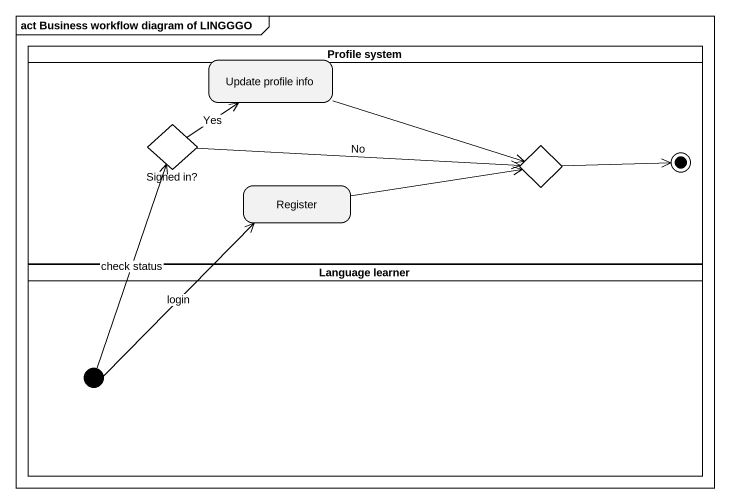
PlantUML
@startuml
mainframe act Business workflow diagram of LINGGGO
hide empty description
state "Profile system" as Profile_system <<partition>> {
  state "Update profile info" as Update_profile_info
  state "Signed in?" as Signed_in <<choice>>
  state Register
  state choice1 <<choice>>
  choice1 -right-> [*]
}
state "Language learner" as Language_learner <<partition>> {
  state initial1 <<start>>
}
Update_profile_info -right-> choice1
Signed_in -up-> Update_profile_info : Yes
Signed_in -right-> choice1 : No
Register -right-> choice1
initial1 -up-> Signed_in : check status
initial1 -up-> Register : login
@enduml
